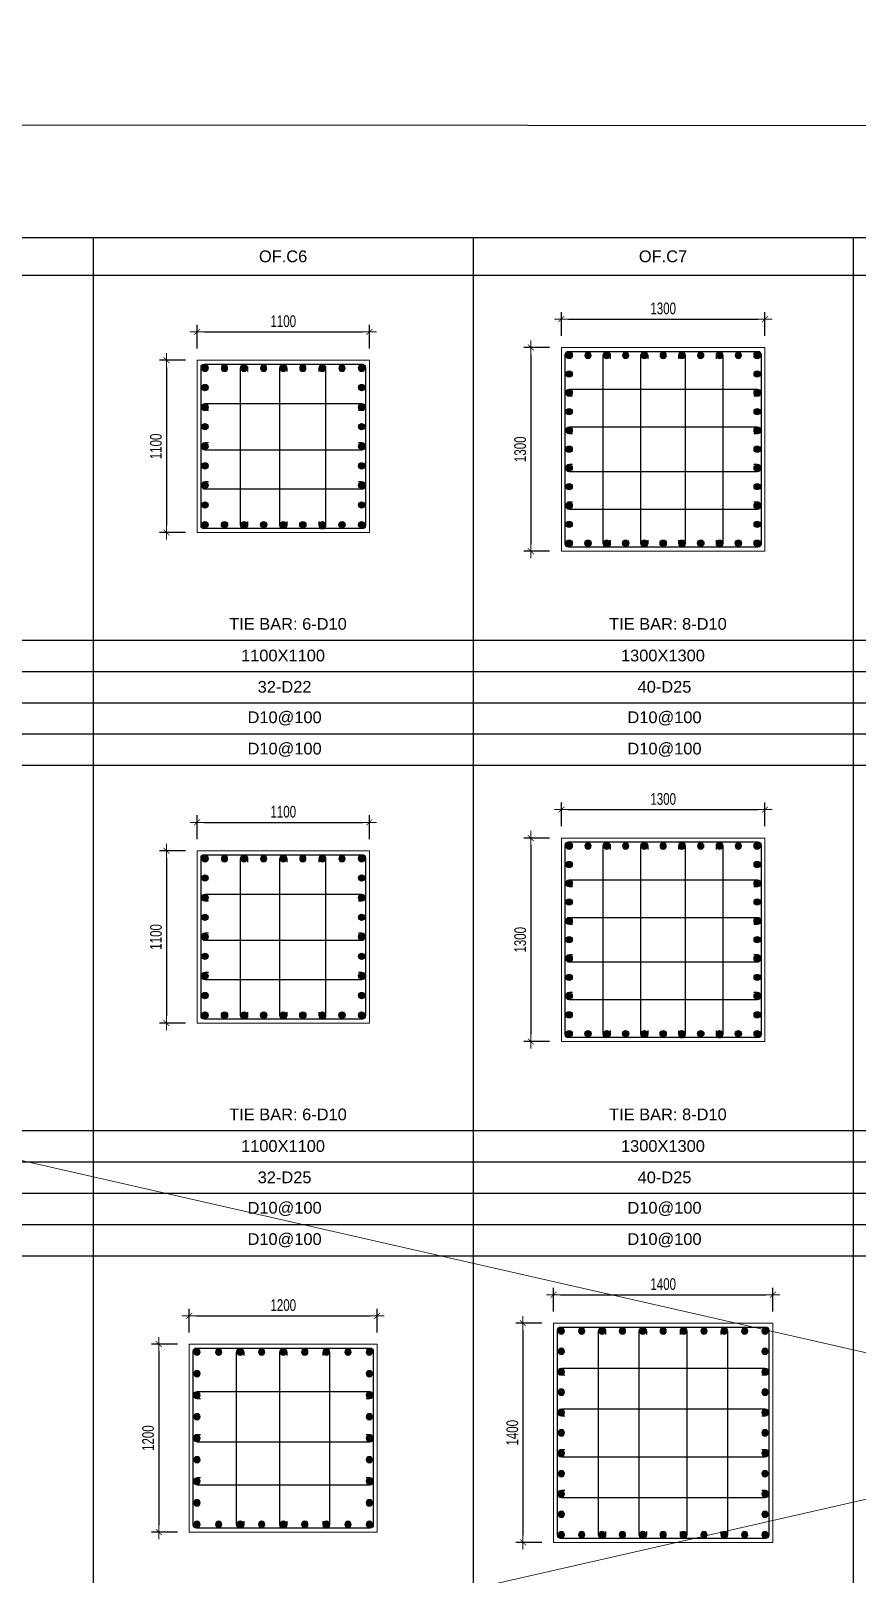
# Model space of a CAD drawing. Header units: millimetres. Extents: x 49323 to 380960, y -6102 to 181761.
# Drawn here: x 334406 to 339682, y 93668 to 103525 of the extents above; entities that cross this region are included whole.
import ezdxf
from ezdxf.enums import TextEntityAlignment as Align

# ---------------------------------------------------------------- set-up
doc = ezdxf.new("R2010")
doc.units = ezdxf.units.MM
doc.linetypes.add('CENTER2', pattern=[1.125, 0.75, -0.125, 0.125, -0.125])
doc.layers.get('Defpoints').update_dxf_attribs({"color": 151, "lineweight": 9})
for name, color, linetype in [('2', 2, 'Continuous'), ('A-ANNO-LEAD', 4, 'Continuous'), ('CEN', 1, 'CENTER2'), ('STL', 3, 'Continuous'), ('TIT1', 3, 'Continuous')]:
    doc.layers.add(name, color=color, linetype=linetype)
doc.layers.add('NDC_S_CONTINUOUS', color=3, linetype='Continuous', lineweight=20)
doc.layers.add('NDC_S_DIM', color=1, linetype='Continuous', lineweight=15)
doc.styles.add('NDC_ARIAL', font='arial.ttf', dxfattribs={"width": 0.85})
doc.styles.add('NDC_DIM', font='', dxfattribs={"width": 0.75})
doc.styles.get('NDC_DIM').set_extended_font_data('Dotum')
doc.dimstyles.new('NDC_dim_30', dxfattribs={"dimscale": 30, "dimtxt": 2.5, "dimasz": 1.5, "dimexe": 1.5, "dimexo": 2.5, "dimgap": 1, "dimtad": 1, "dimdec": 0, "dimzin": 0, "dimdsep": 46, "dimtxsty": 'NDC_DIM', "dimblk": 'DIMMARK', "dimcen": 0.09, "dimdle": 1.2, "dimclrd": 1, "dimclre": 1, "dimclrt": 3, "dimadec": 0, "dimazin": 0, "dimtfac": 1, "dimtdec": 0, "dimtix": 1, "dimtofl": 0, "dimtmove": 0, "dimatfit": 3, "dimfxl": 8, "dimfxlon": 1, "dimtolj": 1, "dimtzin": 0, "dimarcsym": 0})

# ---------------------------------------------------------------- blocks, each defined once
blk = doc.blocks.new('DIMMARK')
at = {"layer": 'NDC_S_DIM', "color": 1}
blk.add_line((-1.5, 0), (1, 0), dxfattribs=at)
at = {"layer": 'NDC_S_DIM', "color": 2, "const_width": 0.1}
blk.add_lwpolyline([(-0.42, -0.42), (0.42, 0.42)], dxfattribs=at)
blk = doc.blocks.new('*D1167')
at = {"layer": 'Defpoints', "color": 0, "ltscale": 40, "transparency": 16777216}
for p in [(336617.4, 95318.5), (335417.4, 95136.9), (336617.4, 95136.9)]:
    blk.add_point(p, dxfattribs=at)
at = {"layer": 'NDC_S_DIM', "color": 1, "lineweight": -2, "ltscale": 40, "transparency": 16777216}
for p, q in [((335417.4, 95211.9), (335417.4, 95363.5)), ((335462.4, 95318.5), (336572.4, 95318.5)), ((336617.4, 95211.9), (336617.4, 95363.5))]:
    blk.add_line(p, q, dxfattribs=at)
at = {"layer": 'NDC_S_DIM', "color": 1, "lineweight": -2, "ltscale": 40, "transparency": 16777216, "xscale": 45, "yscale": 45, "zscale": 45, "rotation": 180}
blk.add_blockref('DIMMARK', (335417.4, 95318.5), dxfattribs=at)
at = {"layer": 'NDC_S_DIM', "color": 1, "lineweight": -2, "ltscale": 40, "transparency": 16777216, "xscale": 45, "yscale": 45, "zscale": 45}
blk.add_blockref('DIMMARK', (336617.4, 95318.5), dxfattribs=at)
at = {"layer": 'NDC_S_DIM', "color": 3, "ltscale": 40, "transparency": 16777216, "insert": (336017.4, 95386), "char_height": 75, "attachment_point": 5, "style": 'NDC_DIM'}
blk.add_mtext('\\A1;1200', dxfattribs=at)
blk = doc.blocks.new('*D1168')
at = {"layer": 'Defpoints', "color": 0, "ltscale": 40, "transparency": 16777216}
for p in [(335417.4, 95136.9), (335222, 93936.9), (335417.4, 93936.9)]:
    blk.add_point(p, dxfattribs=at)
at = {"layer": 'NDC_S_DIM', "color": 1, "lineweight": -2, "ltscale": 40, "transparency": 16777216}
for p, q in [((335342.4, 95136.9), (335177, 95136.9)), ((335222, 95091.9), (335222, 93981.9)), ((335342.4, 93936.9), (335177, 93936.9))]:
    blk.add_line(p, q, dxfattribs=at)
at = {"layer": 'NDC_S_DIM', "color": 1, "lineweight": -2, "ltscale": 40, "transparency": 16777216, "xscale": 45, "yscale": 45, "zscale": 45}
for p, rotation in [((335222, 95136.9), 90), ((335222, 93936.9), 270)]:
    blk.add_blockref('DIMMARK', p, dxfattribs=dict(at, rotation=rotation))
at = {"layer": 'NDC_S_DIM', "color": 3, "ltscale": 40, "transparency": 16777216, "insert": (335154.5, 94536.9), "char_height": 75, "attachment_point": 5, "rotation": 90, "style": 'NDC_DIM'}
blk.add_mtext('\\A1;1200', dxfattribs=at)
blk = doc.blocks.new('8')
at = {"layer": '2'}
blk.add_hatch(color=256, dxfattribs=at).paths.add_polyline_path([(20, 0, 0.386127), (1.9, 19.9), (-1.9, 19.9, 0.386127), (-20, 0, 1)])
blk.add_circle((0, 0), 20, dxfattribs=at)
blk = doc.blocks.new('5')
at = {"layer": 'CEN', "rotation": 180}
blk.add_blockref('8', (0, 0), dxfattribs=at)
blk = doc.blocks.new('*U1150')
at = {"layer": 'STL', "xscale": -1, "rotation": 270}
blk.add_blockref('5', (0, 0), dxfattribs=at)
blk = doc.blocks.new('*U1144')
at = {"layer": 'NDC_S_DIM', "color": 0, "linetype": 'ByBlock', "lineweight": -2, "transparency": 16777216}
for p in [(306393.8, 95024.2), (306531.3, 95024.2), (306668.9, 95024.2), (306806.4, 95024.2), (306944, 95024.2), (307081.5, 95024.2), (307219.1, 95024.2), (307356.7, 95024.2), (307494.2, 95024.2)]:
    blk.add_blockref('*U1150', p, dxfattribs=at)
blk = doc.blocks.new('*U1146')
at = {"layer": 'STL', "xscale": -1, "rotation": 270}
blk.add_blockref('5', (0, 0), dxfattribs=at)
blk = doc.blocks.new('*U1145')
at = {"layer": 'NDC_S_DIM', "color": 0, "linetype": 'ByBlock', "lineweight": -2, "transparency": 16777216}
for p in [(306393.8, 95024.2), (306531.3, 95024.2), (306668.9, 95024.2), (306806.4, 95024.2), (306944, 95024.2), (307081.5, 95024.2), (307219.1, 95024.2), (307356.7, 95024.2), (307494.2, 95024.2)]:
    blk.add_blockref('*U1146', p, dxfattribs=at)
blk = doc.blocks.new('*U1148')
at = {"layer": 'STL', "xscale": -1, "rotation": 270}
blk.add_blockref('5', (0, 0), dxfattribs=at)
blk = doc.blocks.new('*U1147')
at = {"layer": 'NDC_S_DIM', "color": 0, "linetype": 'ByBlock', "lineweight": -2, "transparency": 16777216}
for p in [(306393.8, 95024.2), (306531.3, 95024.2), (306668.9, 95024.2), (306806.4, 95024.2), (306944, 95024.2), (307081.5, 95024.2), (307219.1, 95024.2), (307356.7, 95024.2), (307494.2, 95024.2)]:
    blk.add_blockref('*U1148', p, dxfattribs=at)
blk = doc.blocks.new('*U1143')
at = {"layer": 'STL', "xscale": -1, "rotation": 270}
blk.add_blockref('5', (0, 0), dxfattribs=at)
blk = doc.blocks.new('*U1149')
at = {"layer": 'NDC_S_DIM', "color": 0, "linetype": 'ByBlock', "lineweight": -2, "transparency": 16777216}
for p in [(306393.8, 95024.2), (306531.3, 95024.2), (306668.9, 95024.2), (306806.4, 95024.2), (306944, 95024.2), (307081.5, 95024.2), (307219.1, 95024.2), (307356.7, 95024.2), (307494.2, 95024.2)]:
    blk.add_blockref('*U1143', p, dxfattribs=at)
blk = doc.blocks.new('*D1173')
at = {"layer": 'Defpoints', "color": 0, "ltscale": 40, "transparency": 16777216}
for p in [(336567.4, 98469.5), (335467.4, 98287.9), (336567.4, 98287.9)]:
    blk.add_point(p, dxfattribs=at)
at = {"layer": 'NDC_S_DIM', "color": 1, "lineweight": -2, "ltscale": 40, "transparency": 16777216}
for p, q in [((335467.4, 98362.9), (335467.4, 98514.5)), ((335512.4, 98469.5), (336522.4, 98469.5)), ((336567.4, 98362.9), (336567.4, 98514.5))]:
    blk.add_line(p, q, dxfattribs=at)
at = {"layer": 'NDC_S_DIM', "color": 1, "lineweight": -2, "ltscale": 40, "transparency": 16777216, "xscale": 45, "yscale": 45, "zscale": 45, "rotation": 180}
blk.add_blockref('DIMMARK', (335467.4, 98469.5), dxfattribs=at)
at = {"layer": 'NDC_S_DIM', "color": 1, "lineweight": -2, "ltscale": 40, "transparency": 16777216, "xscale": 45, "yscale": 45, "zscale": 45}
blk.add_blockref('DIMMARK', (336567.4, 98469.5), dxfattribs=at)
at = {"layer": 'NDC_S_DIM', "color": 3, "ltscale": 40, "transparency": 16777216, "insert": (336017.4, 98537.1), "char_height": 75, "attachment_point": 5, "style": 'NDC_DIM'}
blk.add_mtext('\\A1;1100', dxfattribs=at)
blk = doc.blocks.new('*D1174')
at = {"layer": 'Defpoints', "color": 0, "ltscale": 40, "transparency": 16777216}
for p in [(335467.4, 98287.9), (335272, 97187.9), (335467.4, 97187.9)]:
    blk.add_point(p, dxfattribs=at)
at = {"layer": 'NDC_S_DIM', "color": 1, "lineweight": -2, "ltscale": 40, "transparency": 16777216}
for p, q in [((335392.4, 98287.9), (335227, 98287.9)), ((335272, 98242.9), (335272, 97232.9)), ((335392.4, 97187.9), (335227, 97187.9))]:
    blk.add_line(p, q, dxfattribs=at)
at = {"layer": 'NDC_S_DIM', "color": 1, "lineweight": -2, "ltscale": 40, "transparency": 16777216, "xscale": 45, "yscale": 45, "zscale": 45}
for p, rotation in [((335272, 98287.9), 90), ((335272, 97187.9), 270)]:
    blk.add_blockref('DIMMARK', p, dxfattribs=dict(at, rotation=rotation))
at = {"layer": 'NDC_S_DIM', "color": 3, "ltscale": 40, "transparency": 16777216, "insert": (335204.5, 97737.9), "char_height": 75, "attachment_point": 5, "rotation": 90, "style": 'NDC_DIM'}
blk.add_mtext('\\A1;1100', dxfattribs=at)
blk = doc.blocks.new('*U1161')
at = {"layer": 'STL', "xscale": -1, "rotation": 270}
blk.add_blockref('5', (0, 0), dxfattribs=at)
blk = doc.blocks.new('*U1162')
at = {"layer": 'NDC_S_DIM', "color": 0, "linetype": 'ByBlock', "lineweight": -2, "transparency": 16777216}
for p in [(306493.8, 98119.1), (306618.8, 98119.1), (306743.9, 98119.1), (306868.9, 98119.1), (306994, 98119.1), (307119, 98119.1), (307244.1, 98119.1), (307369.2, 98119.1), (307494.2, 98119.1)]:
    blk.add_blockref('*U1161', p, dxfattribs=at)
blk = doc.blocks.new('*U1163')
at = {"layer": 'STL', "xscale": -1, "rotation": 270}
blk.add_blockref('5', (0, 0), dxfattribs=at)
blk = doc.blocks.new('*U1164')
at = {"layer": 'NDC_S_DIM', "color": 0, "linetype": 'ByBlock', "lineweight": -2, "transparency": 16777216}
for p in [(306493.8, 98119.1), (306618.8, 98119.1), (306743.9, 98119.1), (306868.9, 98119.1), (306994, 98119.1), (307119, 98119.1), (307244.1, 98119.1), (307369.2, 98119.1), (307494.2, 98119.1)]:
    blk.add_blockref('*U1163', p, dxfattribs=at)
blk = doc.blocks.new('*U1165')
at = {"layer": 'STL', "xscale": -1, "rotation": 270}
blk.add_blockref('5', (0, 0), dxfattribs=at)
blk = doc.blocks.new('*U1166')
at = {"layer": 'NDC_S_DIM', "color": 0, "linetype": 'ByBlock', "lineweight": -2, "transparency": 16777216}
for p in [(306493.8, 98119.1), (306618.8, 98119.1), (306743.9, 98119.1), (306868.9, 98119.1), (306994, 98119.1), (307119, 98119.1), (307244.1, 98119.1), (307369.2, 98119.1), (307494.2, 98119.1)]:
    blk.add_blockref('*U1165', p, dxfattribs=at)
blk = doc.blocks.new('*U1157')
at = {"layer": 'STL', "xscale": -1, "rotation": 270}
blk.add_blockref('5', (0, 0), dxfattribs=at)
blk = doc.blocks.new('*U1158')
at = {"layer": 'NDC_S_DIM', "color": 0, "linetype": 'ByBlock', "lineweight": -2, "transparency": 16777216}
for p in [(306493.8, 98119.1), (306618.8, 98119.1), (306743.9, 98119.1), (306868.9, 98119.1), (306994, 98119.1), (307119, 98119.1), (307244.1, 98119.1), (307369.2, 98119.1), (307494.2, 98119.1)]:
    blk.add_blockref('*U1157', p, dxfattribs=at)
blk = doc.blocks.new('*D1175')
at = {"layer": 'Defpoints', "color": 0, "ltscale": 40, "transparency": 16777216}
for p in [(336567.4, 101602.2), (335467.4, 101420.6), (336567.4, 101420.6)]:
    blk.add_point(p, dxfattribs=at)
at = {"layer": 'NDC_S_DIM', "color": 1, "lineweight": -2, "ltscale": 40, "transparency": 16777216}
for p, q in [((335467.4, 101495.6), (335467.4, 101647.2)), ((336567.4, 101495.6), (336567.4, 101647.2)), ((335512.4, 101602.2), (336522.4, 101602.2))]:
    blk.add_line(p, q, dxfattribs=at)
at = {"layer": 'NDC_S_DIM', "color": 1, "lineweight": -2, "ltscale": 40, "transparency": 16777216, "xscale": 45, "yscale": 45, "zscale": 45, "rotation": 180}
blk.add_blockref('DIMMARK', (335467.4, 101602.2), dxfattribs=at)
at = {"layer": 'NDC_S_DIM', "color": 1, "lineweight": -2, "ltscale": 40, "transparency": 16777216, "xscale": 45, "yscale": 45, "zscale": 45}
blk.add_blockref('DIMMARK', (336567.4, 101602.2), dxfattribs=at)
at = {"layer": 'NDC_S_DIM', "color": 3, "ltscale": 40, "transparency": 16777216, "insert": (336017.4, 101669.8), "char_height": 75, "attachment_point": 5, "style": 'NDC_DIM'}
blk.add_mtext('\\A1;1100', dxfattribs=at)
blk = doc.blocks.new('*D1176')
at = {"layer": 'Defpoints', "color": 0, "ltscale": 40, "transparency": 16777216}
for p in [(335467.4, 101420.6), (335272, 100320.6), (335467.4, 100320.6)]:
    blk.add_point(p, dxfattribs=at)
at = {"layer": 'NDC_S_DIM', "color": 1, "lineweight": -2, "ltscale": 40, "transparency": 16777216}
for p, q in [((335392.4, 101420.6), (335227, 101420.6)), ((335272, 101375.6), (335272, 100365.6)), ((335392.4, 100320.6), (335227, 100320.6))]:
    blk.add_line(p, q, dxfattribs=at)
at = {"layer": 'NDC_S_DIM', "color": 1, "lineweight": -2, "ltscale": 40, "transparency": 16777216, "xscale": 45, "yscale": 45, "zscale": 45}
for p, rotation in [((335272, 101420.6), 90), ((335272, 100320.6), 270)]:
    blk.add_blockref('DIMMARK', p, dxfattribs=dict(at, rotation=rotation))
at = {"layer": 'NDC_S_DIM', "color": 3, "ltscale": 40, "transparency": 16777216, "insert": (335204.5, 100870.6), "char_height": 75, "attachment_point": 5, "rotation": 90, "style": 'NDC_DIM'}
blk.add_mtext('\\A1;1100', dxfattribs=at)
blk = doc.blocks.new('*U1151')
at = {"layer": 'STL', "xscale": -1, "rotation": 270}
blk.add_blockref('5', (0, 0), dxfattribs=at)
blk = doc.blocks.new('*U1152')
at = {"layer": 'NDC_S_DIM', "color": 0, "linetype": 'ByBlock', "lineweight": -2, "transparency": 16777216}
for p in [(306493.8, 98119.1), (306618.8, 98119.1), (306743.9, 98119.1), (306868.9, 98119.1), (306994, 98119.1), (307119, 98119.1), (307244.1, 98119.1), (307369.2, 98119.1), (307494.2, 98119.1)]:
    blk.add_blockref('*U1151', p, dxfattribs=at)
blk = doc.blocks.new('*U1153')
at = {"layer": 'STL', "xscale": -1, "rotation": 270}
blk.add_blockref('5', (0, 0), dxfattribs=at)
blk = doc.blocks.new('*U1154')
at = {"layer": 'NDC_S_DIM', "color": 0, "linetype": 'ByBlock', "lineweight": -2, "transparency": 16777216}
for p in [(306493.8, 98119.1), (306618.8, 98119.1), (306743.9, 98119.1), (306868.9, 98119.1), (306994, 98119.1), (307119, 98119.1), (307244.1, 98119.1), (307369.2, 98119.1), (307494.2, 98119.1)]:
    blk.add_blockref('*U1153', p, dxfattribs=at)
blk = doc.blocks.new('*U1155')
at = {"layer": 'STL', "xscale": -1, "rotation": 270}
blk.add_blockref('5', (0, 0), dxfattribs=at)
blk = doc.blocks.new('*U1156')
at = {"layer": 'NDC_S_DIM', "color": 0, "linetype": 'ByBlock', "lineweight": -2, "transparency": 16777216}
for p in [(306493.8, 98119.1), (306618.8, 98119.1), (306743.9, 98119.1), (306868.9, 98119.1), (306994, 98119.1), (307119, 98119.1), (307244.1, 98119.1), (307369.2, 98119.1), (307494.2, 98119.1)]:
    blk.add_blockref('*U1155', p, dxfattribs=at)
blk = doc.blocks.new('*U1159')
at = {"layer": 'STL', "xscale": -1, "rotation": 270}
blk.add_blockref('5', (0, 0), dxfattribs=at)
blk = doc.blocks.new('*U1160')
at = {"layer": 'NDC_S_DIM', "color": 0, "linetype": 'ByBlock', "lineweight": -2, "transparency": 16777216}
for p in [(306493.8, 98119.1), (306618.8, 98119.1), (306743.9, 98119.1), (306868.9, 98119.1), (306994, 98119.1), (307119, 98119.1), (307244.1, 98119.1), (307369.2, 98119.1), (307494.2, 98119.1)]:
    blk.add_blockref('*U1159', p, dxfattribs=at)
blk = doc.blocks.new('*D1205')
at = {"layer": 'Defpoints', "color": 0, "ltscale": 40, "transparency": 16777216}
for p in [(339143.5, 95452.8), (337743.5, 95271.2), (339143.5, 95271.2)]:
    blk.add_point(p, dxfattribs=at)
at = {"layer": 'NDC_S_DIM', "color": 1, "lineweight": -2, "ltscale": 40, "transparency": 16777216}
for p, q in [((337743.5, 95346.2), (337743.5, 95497.8)), ((337788.5, 95452.8), (339098.5, 95452.8)), ((339143.5, 95346.2), (339143.5, 95497.8))]:
    blk.add_line(p, q, dxfattribs=at)
at = {"layer": 'NDC_S_DIM', "color": 1, "lineweight": -2, "ltscale": 40, "transparency": 16777216, "xscale": 45, "yscale": 45, "zscale": 45, "rotation": 180}
blk.add_blockref('DIMMARK', (337743.5, 95452.8), dxfattribs=at)
at = {"layer": 'NDC_S_DIM', "color": 1, "lineweight": -2, "ltscale": 40, "transparency": 16777216, "xscale": 45, "yscale": 45, "zscale": 45}
blk.add_blockref('DIMMARK', (339143.5, 95452.8), dxfattribs=at)
at = {"layer": 'NDC_S_DIM', "color": 3, "ltscale": 40, "transparency": 16777216, "insert": (338443.5, 95520.4), "char_height": 75, "attachment_point": 5, "style": 'NDC_DIM'}
blk.add_mtext('\\A1;1400', dxfattribs=at)
blk = doc.blocks.new('*D1206')
at = {"layer": 'Defpoints', "color": 0, "ltscale": 40, "transparency": 16777216}
for p in [(337743.5, 95271.2), (337548.1, 93871.2), (337743.5, 93871.2)]:
    blk.add_point(p, dxfattribs=at)
at = {"layer": 'NDC_S_DIM', "color": 1, "lineweight": -2, "ltscale": 40, "transparency": 16777216}
for p, q in [((337668.5, 95271.2), (337503.1, 95271.2)), ((337548.1, 95226.2), (337548.1, 93916.2)), ((337668.5, 93871.2), (337503.1, 93871.2))]:
    blk.add_line(p, q, dxfattribs=at)
at = {"layer": 'NDC_S_DIM', "color": 1, "lineweight": -2, "ltscale": 40, "transparency": 16777216, "xscale": 45, "yscale": 45, "zscale": 45}
for p, rotation in [((337548.1, 95271.2), 90), ((337548.1, 93871.2), 270)]:
    blk.add_blockref('DIMMARK', p, dxfattribs=dict(at, rotation=rotation))
at = {"layer": 'NDC_S_DIM', "color": 3, "ltscale": 40, "transparency": 16777216, "insert": (337480.6, 94571.2), "char_height": 75, "attachment_point": 5, "rotation": 90, "style": 'NDC_DIM'}
blk.add_mtext('\\A1;1400', dxfattribs=at)
blk = doc.blocks.new('*U1197')
at = {"layer": 'STL', "xscale": -1, "rotation": 270}
blk.add_blockref('5', (0, 0), dxfattribs=at)
blk = doc.blocks.new('*U1198')
at = {"layer": 'NDC_S_DIM', "color": 0, "linetype": 'ByBlock', "lineweight": -2, "transparency": 16777216}
for p in [(306343.8, 79984.3), (306473.8, 79984.3), (306603.8, 79984.3), (306733.9, 79984.3), (306863.9, 79984.3), (306994, 79984.3), (307124, 79984.3), (307254.1, 79984.3), (307384.1, 79984.3), (307514.2, 79984.3), (307644.2, 79984.3)]:
    blk.add_blockref('*U1197', p, dxfattribs=at)
blk = doc.blocks.new('*U1199')
at = {"layer": 'STL', "xscale": -1, "rotation": 270}
blk.add_blockref('5', (0, 0), dxfattribs=at)
blk = doc.blocks.new('*U1200')
at = {"layer": 'NDC_S_DIM', "color": 0, "linetype": 'ByBlock', "lineweight": -2, "transparency": 16777216}
for p in [(306343.8, 79984.3), (306473.8, 79984.3), (306603.8, 79984.3), (306733.9, 79984.3), (306863.9, 79984.3), (306994, 79984.3), (307124, 79984.3), (307254.1, 79984.3), (307384.1, 79984.3), (307514.2, 79984.3), (307644.2, 79984.3)]:
    blk.add_blockref('*U1199', p, dxfattribs=at)
blk = doc.blocks.new('*U1201')
at = {"layer": 'STL', "xscale": -1, "rotation": 270}
blk.add_blockref('5', (0, 0), dxfattribs=at)
blk = doc.blocks.new('*U1202')
at = {"layer": 'NDC_S_DIM', "color": 0, "linetype": 'ByBlock', "lineweight": -2, "transparency": 16777216}
for p in [(306343.8, 79984.3), (306473.8, 79984.3), (306603.8, 79984.3), (306733.9, 79984.3), (306863.9, 79984.3), (306994, 79984.3), (307124, 79984.3), (307254.1, 79984.3), (307384.1, 79984.3), (307514.2, 79984.3), (307644.2, 79984.3)]:
    blk.add_blockref('*U1201', p, dxfattribs=at)
blk = doc.blocks.new('*U1203')
at = {"layer": 'STL', "xscale": -1, "rotation": 270}
blk.add_blockref('5', (0, 0), dxfattribs=at)
blk = doc.blocks.new('*U1204')
at = {"layer": 'NDC_S_DIM', "color": 0, "linetype": 'ByBlock', "lineweight": -2, "transparency": 16777216}
for p in [(306343.8, 79984.3), (306473.8, 79984.3), (306603.8, 79984.3), (306733.9, 79984.3), (306863.9, 79984.3), (306994, 79984.3), (307124, 79984.3), (307254.1, 79984.3), (307384.1, 79984.3), (307514.2, 79984.3), (307644.2, 79984.3)]:
    blk.add_blockref('*U1203', p, dxfattribs=at)
blk = doc.blocks.new('*D1215')
at = {"layer": 'Defpoints', "color": 0, "ltscale": 40, "transparency": 16777216}
for p in [(339093.5, 98551.2), (337793.5, 98369.6), (339093.5, 98369.6)]:
    blk.add_point(p, dxfattribs=at)
at = {"layer": 'NDC_S_DIM', "color": 1, "lineweight": -2, "ltscale": 40, "transparency": 16777216}
for p, q in [((337793.5, 98444.6), (337793.5, 98596.2)), ((339093.5, 98444.6), (339093.5, 98596.2)), ((337838.5, 98551.2), (339048.5, 98551.2))]:
    blk.add_line(p, q, dxfattribs=at)
at = {"layer": 'NDC_S_DIM', "color": 1, "lineweight": -2, "ltscale": 40, "transparency": 16777216, "xscale": 45, "yscale": 45, "zscale": 45, "rotation": 180}
blk.add_blockref('DIMMARK', (337793.5, 98551.2), dxfattribs=at)
at = {"layer": 'NDC_S_DIM', "color": 1, "lineweight": -2, "ltscale": 40, "transparency": 16777216, "xscale": 45, "yscale": 45, "zscale": 45}
blk.add_blockref('DIMMARK', (339093.5, 98551.2), dxfattribs=at)
at = {"layer": 'NDC_S_DIM', "color": 3, "ltscale": 40, "transparency": 16777216, "insert": (338443.5, 98618.7), "char_height": 75, "attachment_point": 5, "style": 'NDC_DIM'}
blk.add_mtext('\\A1;1300', dxfattribs=at)
blk = doc.blocks.new('*D1216')
at = {"layer": 'Defpoints', "color": 0, "ltscale": 40, "transparency": 16777216}
for p in [(337793.5, 98369.6), (337598.1, 97069.6), (337793.5, 97069.6)]:
    blk.add_point(p, dxfattribs=at)
at = {"layer": 'NDC_S_DIM', "color": 1, "lineweight": -2, "ltscale": 40, "transparency": 16777216}
for p, q in [((337718.5, 98369.6), (337553.1, 98369.6)), ((337598.1, 98324.6), (337598.1, 97114.6)), ((337718.5, 97069.6), (337553.1, 97069.6))]:
    blk.add_line(p, q, dxfattribs=at)
at = {"layer": 'NDC_S_DIM', "color": 1, "lineweight": -2, "ltscale": 40, "transparency": 16777216, "xscale": 45, "yscale": 45, "zscale": 45}
for p, rotation in [((337598.1, 98369.6), 90), ((337598.1, 97069.6), 270)]:
    blk.add_blockref('DIMMARK', p, dxfattribs=dict(at, rotation=rotation))
at = {"layer": 'NDC_S_DIM', "color": 3, "ltscale": 40, "transparency": 16777216, "insert": (337530.6, 97719.6), "char_height": 75, "attachment_point": 5, "rotation": 90, "style": 'NDC_DIM'}
blk.add_mtext('\\A1;1300', dxfattribs=at)
blk = doc.blocks.new('*U1207')
at = {"layer": 'STL', "xscale": -1, "rotation": 270}
blk.add_blockref('5', (0, 0), dxfattribs=at)
blk = doc.blocks.new('*U1208')
at = {"layer": 'NDC_S_DIM', "color": 0, "linetype": 'ByBlock', "lineweight": -2, "transparency": 16777216}
for p in [(308919.8, 95186.4), (309039.9, 95186.4), (309159.9, 95186.4), (309280, 95186.4), (309400, 95186.4), (309520.1, 95186.4), (309640.1, 95186.4), (309760.2, 95186.4), (309880.2, 95186.4), (310000.3, 95186.4), (310120.3, 95186.4)]:
    blk.add_blockref('*U1207', p, dxfattribs=at)
blk = doc.blocks.new('*U1209')
at = {"layer": 'STL', "xscale": -1, "rotation": 270}
blk.add_blockref('5', (0, 0), dxfattribs=at)
blk = doc.blocks.new('*U1210')
at = {"layer": 'NDC_S_DIM', "color": 0, "linetype": 'ByBlock', "lineweight": -2, "transparency": 16777216}
for p in [(308919.8, 95186.4), (309039.9, 95186.4), (309159.9, 95186.4), (309280, 95186.4), (309400, 95186.4), (309520.1, 95186.4), (309640.1, 95186.4), (309760.2, 95186.4), (309880.2, 95186.4), (310000.3, 95186.4), (310120.3, 95186.4)]:
    blk.add_blockref('*U1209', p, dxfattribs=at)
blk = doc.blocks.new('*U1211')
at = {"layer": 'STL', "xscale": -1, "rotation": 270}
blk.add_blockref('5', (0, 0), dxfattribs=at)
blk = doc.blocks.new('*U1212')
at = {"layer": 'NDC_S_DIM', "color": 0, "linetype": 'ByBlock', "lineweight": -2, "transparency": 16777216}
for p in [(308919.8, 95186.4), (309039.9, 95186.4), (309159.9, 95186.4), (309280, 95186.4), (309400, 95186.4), (309520.1, 95186.4), (309640.1, 95186.4), (309760.2, 95186.4), (309880.2, 95186.4), (310000.3, 95186.4), (310120.3, 95186.4)]:
    blk.add_blockref('*U1211', p, dxfattribs=at)
blk = doc.blocks.new('*U1213')
at = {"layer": 'STL', "xscale": -1, "rotation": 270}
blk.add_blockref('5', (0, 0), dxfattribs=at)
blk = doc.blocks.new('*U1214')
at = {"layer": 'NDC_S_DIM', "color": 0, "linetype": 'ByBlock', "lineweight": -2, "transparency": 16777216}
for p in [(308919.8, 95186.4), (309039.9, 95186.4), (309159.9, 95186.4), (309280, 95186.4), (309400, 95186.4), (309520.1, 95186.4), (309640.1, 95186.4), (309760.2, 95186.4), (309880.2, 95186.4), (310000.3, 95186.4), (310120.3, 95186.4)]:
    blk.add_blockref('*U1213', p, dxfattribs=at)
blk = doc.blocks.new('*D1225')
at = {"layer": 'Defpoints', "color": 0, "ltscale": 40, "transparency": 16777216}
for p in [(339093.5, 101683.9), (337793.5, 101502.3), (339093.5, 101502.3)]:
    blk.add_point(p, dxfattribs=at)
at = {"layer": 'NDC_S_DIM', "color": 1, "lineweight": -2, "ltscale": 40, "transparency": 16777216}
for p, q in [((337793.5, 101577.3), (337793.5, 101728.9)), ((339093.5, 101577.3), (339093.5, 101728.9)), ((337838.5, 101683.9), (339048.5, 101683.9))]:
    blk.add_line(p, q, dxfattribs=at)
at = {"layer": 'NDC_S_DIM', "color": 1, "lineweight": -2, "ltscale": 40, "transparency": 16777216, "xscale": 45, "yscale": 45, "zscale": 45, "rotation": 180}
blk.add_blockref('DIMMARK', (337793.5, 101683.9), dxfattribs=at)
at = {"layer": 'NDC_S_DIM', "color": 1, "lineweight": -2, "ltscale": 40, "transparency": 16777216, "xscale": 45, "yscale": 45, "zscale": 45}
blk.add_blockref('DIMMARK', (339093.5, 101683.9), dxfattribs=at)
at = {"layer": 'NDC_S_DIM', "color": 3, "ltscale": 40, "transparency": 16777216, "insert": (338443.5, 101751.4), "char_height": 75, "attachment_point": 5, "style": 'NDC_DIM'}
blk.add_mtext('\\A1;1300', dxfattribs=at)
blk = doc.blocks.new('*D1226')
at = {"layer": 'Defpoints', "color": 0, "ltscale": 40, "transparency": 16777216}
for p in [(337793.5, 101502.3), (337598.1, 100202.3), (337793.5, 100202.3)]:
    blk.add_point(p, dxfattribs=at)
at = {"layer": 'NDC_S_DIM', "color": 1, "lineweight": -2, "ltscale": 40, "transparency": 16777216}
for p, q in [((337718.5, 101502.3), (337553.1, 101502.3)), ((337598.1, 101457.3), (337598.1, 100247.3)), ((337718.5, 100202.3), (337553.1, 100202.3))]:
    blk.add_line(p, q, dxfattribs=at)
at = {"layer": 'NDC_S_DIM', "color": 1, "lineweight": -2, "ltscale": 40, "transparency": 16777216, "xscale": 45, "yscale": 45, "zscale": 45}
for p, rotation in [((337598.1, 101502.3), 90), ((337598.1, 100202.3), 270)]:
    blk.add_blockref('DIMMARK', p, dxfattribs=dict(at, rotation=rotation))
at = {"layer": 'NDC_S_DIM', "color": 3, "ltscale": 40, "transparency": 16777216, "insert": (337530.6, 100852.3), "char_height": 75, "attachment_point": 5, "rotation": 90, "style": 'NDC_DIM'}
blk.add_mtext('\\A1;1300', dxfattribs=at)
blk = doc.blocks.new('*U1217')
at = {"layer": 'STL', "xscale": -1, "rotation": 270}
blk.add_blockref('5', (0, 0), dxfattribs=at)
blk = doc.blocks.new('*U1218')
at = {"layer": 'NDC_S_DIM', "color": 0, "linetype": 'ByBlock', "lineweight": -2, "transparency": 16777216}
for p in [(308919.8, 95186.4), (309039.9, 95186.4), (309159.9, 95186.4), (309280, 95186.4), (309400, 95186.4), (309520.1, 95186.4), (309640.1, 95186.4), (309760.2, 95186.4), (309880.2, 95186.4), (310000.3, 95186.4), (310120.3, 95186.4)]:
    blk.add_blockref('*U1217', p, dxfattribs=at)
blk = doc.blocks.new('*U1219')
at = {"layer": 'STL', "xscale": -1, "rotation": 270}
blk.add_blockref('5', (0, 0), dxfattribs=at)
blk = doc.blocks.new('*U1220')
at = {"layer": 'NDC_S_DIM', "color": 0, "linetype": 'ByBlock', "lineweight": -2, "transparency": 16777216}
for p in [(308919.8, 95186.4), (309039.9, 95186.4), (309159.9, 95186.4), (309280, 95186.4), (309400, 95186.4), (309520.1, 95186.4), (309640.1, 95186.4), (309760.2, 95186.4), (309880.2, 95186.4), (310000.3, 95186.4), (310120.3, 95186.4)]:
    blk.add_blockref('*U1219', p, dxfattribs=at)
blk = doc.blocks.new('*U1221')
at = {"layer": 'STL', "xscale": -1, "rotation": 270}
blk.add_blockref('5', (0, 0), dxfattribs=at)
blk = doc.blocks.new('*U1222')
at = {"layer": 'NDC_S_DIM', "color": 0, "linetype": 'ByBlock', "lineweight": -2, "transparency": 16777216}
for p in [(308919.8, 95186.4), (309039.9, 95186.4), (309159.9, 95186.4), (309280, 95186.4), (309400, 95186.4), (309520.1, 95186.4), (309640.1, 95186.4), (309760.2, 95186.4), (309880.2, 95186.4), (310000.3, 95186.4), (310120.3, 95186.4)]:
    blk.add_blockref('*U1221', p, dxfattribs=at)
blk = doc.blocks.new('*U1223')
at = {"layer": 'STL', "xscale": -1, "rotation": 270}
blk.add_blockref('5', (0, 0), dxfattribs=at)
blk = doc.blocks.new('*U1224')
at = {"layer": 'NDC_S_DIM', "color": 0, "linetype": 'ByBlock', "lineweight": -2, "transparency": 16777216}
for p in [(308919.8, 95186.4), (309039.9, 95186.4), (309159.9, 95186.4), (309280, 95186.4), (309400, 95186.4), (309520.1, 95186.4), (309640.1, 95186.4), (309760.2, 95186.4), (309880.2, 95186.4), (310000.3, 95186.4), (310120.3, 95186.4)]:
    blk.add_blockref('*U1223', p, dxfattribs=at)

msp = doc.modelspace()

# ---------------------------------------------------------------- linework, layer by layer
at = {"layer": '2', "lineweight": -2, "ltscale": 1000}
for points in [[(339068.5, 101457.3), (339068.5, 100247.3, -0.414214), (339048.5, 100227.3), (337838.5, 100227.3, -0.414214), (337818.5, 100247.3), (337818.5, 101457.3, -0.414214), (337838.5, 101477.3), (339048.5, 101477.3, -0.414214)], [(336542.4, 101375.6), (336542.4, 100365.6, -0.414214), (336522.4, 100345.6), (335512.4, 100345.6, -0.414214), (335492.4, 100365.6), (335492.4, 101375.6, -0.414214), (335512.4, 101395.6), (336522.4, 101395.6, -0.414214)], [(339068.5, 98324.6), (339068.5, 97114.6, -0.414214), (339048.5, 97094.6), (337838.5, 97094.6, -0.414214), (337818.5, 97114.6), (337818.5, 98324.6, -0.414214), (337838.5, 98344.6), (339048.5, 98344.6, -0.414214)], [(336542.4, 98242.9), (336542.4, 97232.9, -0.414214), (336522.4, 97212.9), (335512.4, 97212.9, -0.414214), (335492.4, 97232.9), (335492.4, 98242.9, -0.414214), (335512.4, 98262.9), (336522.4, 98262.9, -0.414214)], [(339118.5, 95226.2), (339118.5, 93916.2, -0.414214), (339098.5, 93896.2), (337788.5, 93896.2, -0.414214), (337768.5, 93916.2), (337768.5, 95226.2, -0.414214), (337788.5, 95246.2), (339098.5, 95246.2, -0.414214)], [(336592.4, 95091.9), (336592.4, 93981.9, -0.414214), (336572.4, 93961.9), (335462.4, 93961.9, -0.414214), (335442.4, 93981.9), (335442.4, 95091.9, -0.414214), (335462.4, 95111.9), (336572.4, 95111.9, -0.414214)]]:
    msp.add_lwpolyline(points, format="xyb", close=True, dxfattribs=at)
at = {"layer": '2'}
for points in [[(338105.9, 100271.9), (338105.9, 100249.8, -1), (338060.8, 100249.8), (338060.8, 101451.8, -1), (338105.9, 101451.8), (338105.9, 101429.6)], [(338345.9, 100271.9), (338345.9, 100249.8, -1), (338300.9, 100249.8), (338300.9, 101451.8, -1), (338345.9, 101451.8), (338345.9, 101429.6)], [(338541, 100271.9), (338541, 100249.8, 1), (338586, 100249.8), (338586, 101451.8, 1), (338541, 101451.8), (338541, 101429.6)], [(338781.1, 100271.9), (338781.1, 100249.8, 1), (338826.1, 100249.8), (338826.1, 101451.8, 1), (338781.1, 101451.8), (338781.1, 101429.6)], [(335789.8, 100390.3), (335789.8, 100368.1, -1), (335744.8, 100368.1), (335744.8, 101370.1, -1), (335789.8, 101370.1), (335789.8, 101348)], [(336039.9, 100390.3), (336039.9, 100368.1, -1), (335994.9, 100368.1), (335994.9, 101370.1, -1), (336039.9, 101370.1), (336039.9, 101348)], [(336245, 100390.3), (336245, 100368.1, 1), (336290, 100368.1), (336290, 101370.1, 1), (336245, 101370.1), (336245, 101348)], [(337865.4, 101190.6), (337843.3, 101190.6, -1), (337843.3, 101235.7), (339045.3, 101235.7, -1), (339045.3, 101190.6), (339023.2, 101190.6)], [(335539.3, 101099), (335517.2, 101099, -1), (335517.2, 101144), (336519.2, 101144, -1), (336519.2, 101099), (336497.1, 101099)], [(337865.4, 100950.6), (337843.3, 100950.6, -1), (337843.3, 100995.6), (339045.3, 100995.6, -1), (339045.3, 100950.6), (339023.2, 100950.6)], [(335539.3, 100893.9), (335517.2, 100893.9, 1), (335517.2, 100848.9), (336519.2, 100848.9, 1), (336519.2, 100893.9), (336497.1, 100893.9)], [(337865.4, 100755.5), (337843.3, 100755.5, 1), (337843.3, 100710.5), (339045.3, 100710.5, 1), (339045.3, 100755.5), (339023.2, 100755.5)], [(335539.3, 100643.8), (335517.2, 100643.8, 1), (335517.2, 100598.7), (336519.2, 100598.7, 1), (336519.2, 100643.8), (336497.1, 100643.8)], [(337865.4, 100515.4), (337843.3, 100515.4, 1), (337843.3, 100470.4), (339045.3, 100470.4, 1), (339045.3, 100515.4), (339023.2, 100515.4)], [(338105.9, 97139.2), (338105.9, 97117.1, -1), (338060.8, 97117.1), (338060.8, 98319.1, -1), (338105.9, 98319.1), (338105.9, 98296.9)], [(338345.9, 97139.2), (338345.9, 97117.1, -1), (338300.9, 97117.1), (338300.9, 98319.1, -1), (338345.9, 98319.1), (338345.9, 98296.9)], [(338541, 97139.2), (338541, 97117.1, 1), (338586, 97117.1), (338586, 98319.1, 1), (338541, 98319.1), (338541, 98296.9)], [(338781.1, 97139.2), (338781.1, 97117.1, 1), (338826.1, 97117.1), (338826.1, 98319.1, 1), (338781.1, 98319.1), (338781.1, 98296.9)], [(335789.8, 97257.6), (335789.8, 97235.4, -1), (335744.8, 97235.4), (335744.8, 98237.4, -1), (335789.8, 98237.4), (335789.8, 98215.3)], [(336039.9, 97257.6), (336039.9, 97235.4, -1), (335994.9, 97235.4), (335994.9, 98237.4, -1), (336039.9, 98237.4), (336039.9, 98215.3)], [(336245, 97257.6), (336245, 97235.4, 1), (336290, 97235.4), (336290, 98237.4, 1), (336245, 98237.4), (336245, 98215.3)], [(337865.4, 98057.9), (337843.3, 98057.9, -1), (337843.3, 98103), (339045.3, 98103, -1), (339045.3, 98057.9), (339023.2, 98057.9)], [(335539.3, 97966.3), (335517.2, 97966.3, -1), (335517.2, 98011.3), (336519.2, 98011.3, -1), (336519.2, 97966.3), (336497.1, 97966.3)], [(337865.4, 97817.9), (337843.3, 97817.9, -1), (337843.3, 97862.9), (339045.3, 97862.9, -1), (339045.3, 97817.9), (339023.2, 97817.9)], [(335539.3, 97761.2), (335517.2, 97761.2, 1), (335517.2, 97716.2), (336519.2, 97716.2, 1), (336519.2, 97761.2), (336497.1, 97761.2)], [(337865.4, 97622.8), (337843.3, 97622.8, 1), (337843.3, 97577.8), (339045.3, 97577.8, 1), (339045.3, 97622.8), (339023.2, 97622.8)], [(335539.3, 97511.1), (335517.2, 97511.1, 1), (335517.2, 97466), (336519.2, 97466, 1), (336519.2, 97511.1), (336497.1, 97511.1)], [(337865.4, 97382.7), (337843.3, 97382.7, 1), (337843.3, 97337.7), (339045.3, 97337.7, 1), (339045.3, 97382.7), (339023.2, 97382.7)], [(338075.9, 93940.9), (338075.9, 93918.7, -1), (338030.8, 93918.7), (338030.8, 95220.7, -1), (338075.9, 95220.7), (338075.9, 95198.6)], [(338335.9, 93940.9), (338335.9, 93918.7, -1), (338290.9, 93918.7), (338290.9, 95220.7, -1), (338335.9, 95220.7), (338335.9, 95198.6)], [(338551, 93940.9), (338551, 93918.7, 1), (338596, 93918.7), (338596, 95220.7, 1), (338551, 95220.7), (338551, 95198.6)], [(338811.1, 93940.9), (338811.1, 93918.7, 1), (338856.1, 93918.7), (338856.1, 95220.7, 1), (338811.1, 95220.7), (338811.1, 95198.6)], [(335764.8, 94006.5), (335764.8, 93984.4, -1), (335719.8, 93984.4), (335719.8, 95086.4, -1), (335764.8, 95086.4), (335764.8, 95064.2)], [(336039.9, 94006.5), (336039.9, 93984.4, -1), (335994.9, 93984.4), (335994.9, 95086.4, -1), (336039.9, 95086.4), (336039.9, 95064.2)], [(336270, 94006.5), (336270, 93984.4, 1), (336315, 93984.4), (336315, 95086.4, 1), (336270, 95086.4), (336270, 95064.2)], [(337815.4, 94938.1), (337793.3, 94938.1, -1), (337793.3, 94983.1), (339095.3, 94983.1, -1), (339095.3, 94938.1), (339073.2, 94938.1)], [(335489.3, 94788.8), (335467.2, 94788.8, -1), (335467.2, 94833.8), (336569.2, 94833.8, -1), (336569.2, 94788.8), (336547.1, 94788.8)], [(337815.4, 94678), (337793.3, 94678, -1), (337793.3, 94723), (339095.3, 94723, -1), (339095.3, 94678), (339073.2, 94678)], [(335489.3, 94558.7), (335467.2, 94558.7, 1), (335467.2, 94513.6), (336569.2, 94513.6, 1), (336569.2, 94558.7), (336547.1, 94558.7)], [(337815.4, 94463), (337793.3, 94463, 1), (337793.3, 94417.9), (339095.3, 94417.9, 1), (339095.3, 94463), (339073.2, 94463)], [(335489.3, 94283.5), (335467.2, 94283.5, 1), (335467.2, 94238.5), (336569.2, 94238.5, 1), (336569.2, 94283.5), (336547.1, 94283.5)], [(337815.4, 94202.9), (337793.3, 94202.9, 1), (337793.3, 94157.8), (339095.3, 94157.8, 1), (339095.3, 94202.9), (339073.2, 94202.9)]]:
    msp.add_lwpolyline(points, format="xyb", dxfattribs=at)
at = {"layer": 'A-ANNO-LEAD'}
msp.add_lwpolyline([(330466.4, 86304.5), (351801.4, 86291.4), (351801.4, 102911.4), (330466.4, 102924.5)], close=True, dxfattribs=at)
at = {"layer": 'Defpoints', "ltscale": 40}
for p, q in [((302635, 85704.5), (380959.6, 103524.5)), ((302635, 103524.5), (380959.6, 85704.5))]:
    msp.add_line(p, q, dxfattribs=at)
at = {"layer": 'NDC_S_CONTINUOUS', "ltscale": 70}
for points in [[(339093.5, 101502.3), (339093.5, 100202.3), (337793.5, 100202.3), (337793.5, 101502.3), (339093.5, 101502.3)], [(336567.4, 101420.6), (336567.4, 100320.6), (335467.4, 100320.6), (335467.4, 101420.6), (336567.4, 101420.6)], [(339093.5, 98369.6), (339093.5, 97069.6), (337793.5, 97069.6), (337793.5, 98369.6), (339093.5, 98369.6)], [(336567.4, 98287.9), (336567.4, 97187.9), (335467.4, 97187.9), (335467.4, 98287.9), (336567.4, 98287.9)], [(339143.5, 95271.2), (339143.5, 93871.2), (337743.5, 93871.2), (337743.5, 95271.2), (339143.5, 95271.2)], [(336617.4, 95136.9), (336617.4, 93936.9), (335417.4, 93936.9), (335417.4, 95136.9), (336617.4, 95136.9)]]:
    msp.add_lwpolyline(points, dxfattribs=at)
at = {"layer": 'TIT1', "color": 2}
msp.add_line((330466.4, 102204.5), (351801.4, 102204.5), dxfattribs=at)
at = {"layer": 'TIT1'}
for p, q in [((334804.3, 102204.5), (334804.3, 86304.5)), ((337230.4, 102204.5), (337230.4, 86304.5)), ((339656.5, 102204.5), (339656.5, 86304.5)), ((330466.4, 101964.5), (351801.4, 101964.5)), ((351801.4, 98831.8), (330466.4, 98831.8)), ((351801.4, 95699.1), (330466.4, 95699.1))]:
    msp.add_line(p, q, dxfattribs=at)
at = {"layer": 'TIT1', "color": 8}
for p, q in [((351801.4, 99631.8), (331094.3, 99631.8)), ((351801.4, 99431.8), (331094.3, 99431.8)), ((351801.4, 99231.8), (331094.3, 99231.8)), ((351801.4, 99031.8), (331094.3, 99031.8)), ((351801.4, 96499.1), (331094.3, 96499.1)), ((351801.4, 96299.1), (331094.3, 96299.1)), ((351801.4, 96099.1), (331094.3, 96099.1)), ((351801.4, 95899.1), (331523.5, 95899.1))]:
    msp.add_line(p, q, dxfattribs=at)

# ---------------------------------------------------------------- block references
at = {"layer": 'NDC_S_DIM', "xscale": -1}
for name, p, rotation in [('*U1222', (242656.9, -208667.1), 270), ('*U1224', (243857.3, -208667.1), 270), ('*U1156', (237398.1, -206122.6), 270), ('*U1160', (238398.5, -206122.6), 270), ('*U1154', (29023.4, 198490.2), 180), ('*U1220', (28923.4, 195439.2), 180), ('*U1212', (242656.9, -211799.8), 270), ('*U1214', (243857.3, -211799.8), 270), ('*U1166', (237398.1, -209255.3), 270), ('*U1158', (238398.5, -209255.3), 270), ('*U1164', (29023.4, 195357.5), 180), ('*U1210', (28923.4, 192306.5), 180)]:
    msp.add_blockref(name, p, dxfattribs=dict(at, rotation=rotation))
at = {"layer": 'NDC_S_DIM'}
for name, p in [('*U1218', (28923.4, 6265.4)), ('*U1152', (29023.4, 3251.1)), ('*U1208', (28923.4, 3132.7)), ('*U1162', (29023.4, 118.4)), ('*U1198', (31449.5, 15236.5)), ('*U1144', (29073.4, 62.2)), ('*U1145', (29073.4, -1038.3)), ('*U1200', (31449.5, 13936))]:
    msp.add_blockref(name, p, dxfattribs=at)
at = {"layer": 'NDC_S_DIM', "rotation": 90}
for name, p in [('*U1202', (417777.5, -212423.5)), ('*U1204', (419078, -212423.5)), ('*U1147', (430491.4, -212407.8)), ('*U1149', (431591.9, -212407.8))]:
    msp.add_blockref(name, p, dxfattribs=at)

# ---------------------------------------------------------------- texts
at = {"layer": 'TIT1', "color": 2, "style": 'NDC_ARIAL'}
for s, p in [('OF.C6', (336016.4, 102084.5)), ('OF.C7', (338442.5, 102084.5))]:
    msp.add_text(s, height=75, dxfattribs=at).set_placement(p, align=Align.MIDDLE)
at = {"layer": 'TIT1', "style": 'NDC_ARIAL'}
for s, p in [('TIE BAR: 6-D10', (336047.7, 99737.1)), ('TIE BAR: 8-D10', (338473.8, 99737.1)), ('1100X1100', (336015.9, 99535.2)), ('1300X1300', (338441.9, 99535.2)), ('32-D22', (336025.9, 99335.2)), ('40-D25', (338452, 99335.2)), ('D10@100', (336025.9, 99135.2)), ('D10@100', (338452, 99135.2)), ('D10@100', (336025.9, 98935.2)), ('D10@100', (338452, 98935.2)), ('TIE BAR: 6-D10', (336047.7, 96604.4)), ('TIE BAR: 8-D10', (338473.8, 96604.4)), ('1100X1100', (336015.9, 96402.5)), ('1300X1300', (338441.9, 96402.5)), ('32-D25', (336025.9, 96202.5)), ('40-D25', (338452, 96202.5)), ('D10@100', (336025.9, 96002.5)), ('D10@100', (338452, 96002.5)), ('D10@100', (336025.9, 95802.5)), ('D10@100', (338452, 95802.5))]:
    msp.add_text(s, height=75, dxfattribs=at).set_placement(p, align=Align.MIDDLE)

# ---------------------------------------------------------------- dimensions: what is measured, and where the dimension line sits
at = {"layer": 'NDC_S_DIM', "ltscale": 40}
for base, p1, p2, picture, middle in [((336567.4, 101602.2), (335467.4, 101420.6), (336567.4, 101420.6), '*D1175', (336017.4, 101669.8)), ((339093.5, 101683.9), (337793.5, 101502.3), (339093.5, 101502.3), '*D1225', (338443.5, 101751.4)), ((339093.5, 98551.2), (337793.5, 98369.6), (339093.5, 98369.6), '*D1215', (338443.5, 98618.7)), ((336567.4, 98469.5), (335467.4, 98287.9), (336567.4, 98287.9), '*D1173', (336017.4, 98537.1)), ((339143.5, 95452.8), (337743.5, 95271.2), (339143.5, 95271.2), '*D1205', (338443.5, 95520.4)), ((336617.4, 95318.5), (335417.4, 95136.9), (336617.4, 95136.9), '*D1167', (336017.4, 95386))]:
    dim = msp.add_linear_dim(base=base, p1=p1, p2=p2, dimstyle='NDC_dim_30', dxfattribs=at)
    dim.commit()
    dim.dimension.update_dxf_attribs({"geometry": picture, "text_midpoint": middle})
for base, p1, p2, picture, middle in [((337598.1, 100202.3), (337793.5, 101502.3), (337793.5, 100202.3), '*D1226', (337530.6, 100852.3)), ((335272, 100320.6), (335467.4, 101420.6), (335467.4, 100320.6), '*D1176', (335204.5, 100870.6)), ((337598.1, 97069.6), (337793.5, 98369.6), (337793.5, 97069.6), '*D1216', (337530.6, 97719.6)), ((335272, 97187.9), (335467.4, 98287.9), (335467.4, 97187.9), '*D1174', (335204.5, 97737.9)), ((337548.1, 93871.2), (337743.5, 95271.2), (337743.5, 93871.2), '*D1206', (337480.6, 94571.2)), ((335222, 93936.9), (335417.4, 95136.9), (335417.4, 93936.9), '*D1168', (335154.5, 94536.9))]:
    dim = msp.add_linear_dim(base=base, p1=p1, p2=p2, angle=90, dimstyle='NDC_dim_30', dxfattribs=at)
    dim.commit()
    dim.dimension.update_dxf_attribs({"geometry": picture, "text_midpoint": middle})

doc.saveas('drawing.dxf')
